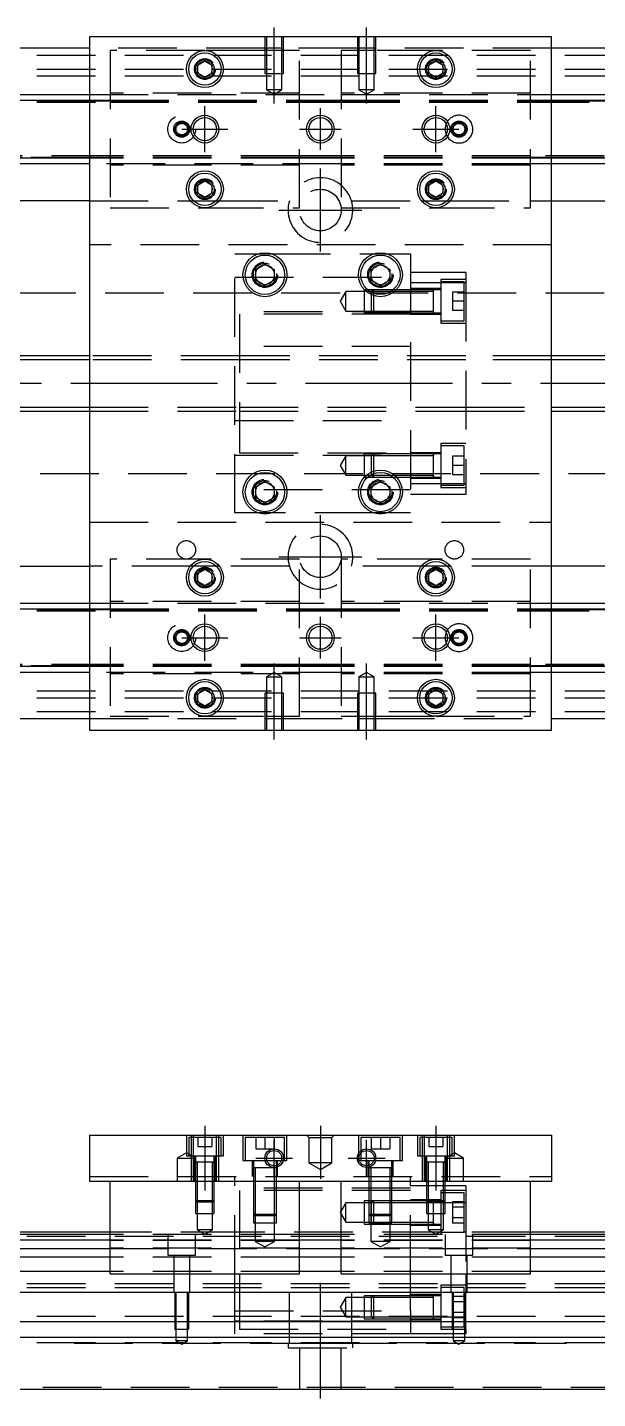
# Model space of a CAD drawing. Extents: x -10 to 787, y -267 to 77.
# Drawn here: x 226.6 to 350, y -219.6 to 77 of the extents above; entities that cross this region are included whole.
import ezdxf

# ---------------------------------------------------------------- set-up
doc = ezdxf.new("R2010")
doc.units = 0
doc.linetypes.add('CENTER', pattern=[50.8, 31.75, -6.35, 6.35, -6.35])
doc.linetypes.add('DASHED', pattern=[19.05, 12.7, -6.35])
doc.layers.get('0').update_dxf_attribs({"linetype": 'CONTINUOUS'})
doc.layers.add('CENTER', color=1, linetype='CENTER')

msp = doc.modelspace()

# ---------------------------------------------------------------- linework, layer by layer
at = {"color": 7, "linetype": 'CONTINUOUS'}
for p, q in [((340, 75), (240, 75)), ((240, 75), (240, -75)), ((340, -75), (340, 75)), ((240, 72.5), (0, 72.5)), ((580, 72.5), (340, 72.5)), ((263.5, 68.866026), (265, 69.73205)), ((263.5, 67.133974), (263.5, 68.866026)), ((265, 69.73205), (266.5, 68.866026)), ((266.5, 68.866026), (266.5, 67.133974)), ((313.5, 68.866026), (315, 69.73205)), ((313.5, 67.133974), (313.5, 68.866026)), ((315, 69.73205), (316.5, 68.866026)), ((316.5, 68.866026), (316.5, 67.133974)), ((265, 66.26795), (263.5, 67.133974)), ((266.5, 67.133974), (265, 66.26795)), ((315, 66.26795), (313.5, 67.133974)), ((316.5, 67.133974), (315, 66.26795)), ((0, 62.5), (240, 62.5)), ((340, 62.5), (580, 62.5)), ((0, 61.247728), (240, 61.247728)), ((340, 61.247728), (580, 61.247728)), ((240, 48.752272), (0, 48.752272)), ((240, 47.5), (0, 47.5)), ((580, 48.752272), (340, 48.752272)), ((580, 47.5), (340, 47.5)), ((263.5, 42.866026), (265, 43.73205)), ((263.5, 41.133974), (263.5, 42.866026)), ((265, 43.73205), (266.5, 42.866026)), ((266.5, 42.866026), (266.5, 41.133974)), ((313.5, 42.866026), (315, 43.73205)), ((313.5, 41.133974), (313.5, 42.866026)), ((315, 43.73205), (316.5, 42.866026)), ((316.5, 42.866026), (316.5, 41.133974)), ((240, 39.5), (176.708204, 39.5)), ((265, 40.26795), (263.5, 41.133974)), ((266.5, 41.133974), (265, 40.26795)), ((315, 40.26795), (313.5, 41.133974)), ((316.5, 41.133974), (315, 40.26795)), ((340, 39.5), (403.291796, 39.5)), ((276, 24.6547), (278, 25.809402)), ((276, 22.3453), (276, 24.6547)), ((278, 25.809402), (280, 24.6547)), ((280, 24.6547), (280, 22.3453)), ((301, 24.6547), (303, 25.809402)), ((301, 22.3453), (301, 24.6547)), ((303, 25.809402), (305, 24.6547)), ((305, 24.6547), (305, 22.3453)), ((278, 21.190598), (276, 22.3453)), ((280, 22.3453), (278, 21.190598)), ((303, 21.190598), (301, 22.3453)), ((305, 22.3453), (303, 21.190598)), ((240, 6), (60.5, 6)), ((530, 6), (340, 6)), ((60.5, -6), (240, -6)), ((340, -6), (530, -6)), ((276, -22.3453), (278, -21.190598)), ((276, -24.6547), (276, -22.3453)), ((278, -21.190598), (280, -22.3453)), ((280, -22.3453), (280, -24.6547)), ((301, -22.3453), (303, -21.190598)), ((301, -24.6547), (301, -22.3453)), ((303, -21.190598), (305, -22.3453)), ((305, -22.3453), (305, -24.6547)), ((278, -25.809402), (276, -24.6547)), ((280, -24.6547), (278, -25.809402)), ((303, -25.809402), (301, -24.6547)), ((305, -24.6547), (303, -25.809402)), ((176.708204, -39.5), (240, -39.5)), ((263.5, -41.133974), (265, -40.26795)), ((263.5, -42.866026), (263.5, -41.133974)), ((265, -40.26795), (266.5, -41.133974)), ((266.5, -41.133974), (266.5, -42.866026)), ((313.5, -41.133974), (315, -40.26795)), ((313.5, -42.866026), (313.5, -41.133974)), ((315, -40.26795), (316.5, -41.133974)), ((316.5, -41.133974), (316.5, -42.866026)), ((403.291796, -39.5), (340, -39.5)), ((265, -43.73205), (263.5, -42.866026)), ((266.5, -42.866026), (265, -43.73205)), ((315, -43.73205), (313.5, -42.866026)), ((316.5, -42.866026), (315, -43.73205)), ((0, -47.5), (240, -47.5)), ((0, -48.752272), (240, -48.752272)), ((340, -47.5), (580, -47.5)), ((340, -48.752272), (580, -48.752272)), ((240, -61.247728), (0, -61.247728)), ((580, -61.247728), (340, -61.247728)), ((240, -62.5), (0, -62.5)), ((580, -62.5), (340, -62.5)), ((263.5, -67.133974), (265, -66.26795)), ((263.5, -68.866026), (263.5, -67.133974)), ((265, -66.26795), (266.5, -67.133974)), ((266.5, -67.133974), (266.5, -68.866026)), ((313.5, -67.133974), (315, -66.26795)), ((313.5, -68.866026), (313.5, -67.133974)), ((315, -66.26795), (316.5, -67.133974)), ((316.5, -67.133974), (316.5, -68.866026)), ((265, -69.73205), (263.5, -68.866026)), ((266.5, -68.866026), (265, -69.73205)), ((315, -69.73205), (313.5, -68.866026)), ((316.5, -68.866026), (315, -69.73205)), ((0, -72.5), (240, -72.5)), ((340, -72.5), (580, -72.5)), ((240, -75), (340, -75)), ((240, -162.58), (340, -162.58)), ((240, -162.58), (240, -172.58)), ((340, -162.58), (340, -172.58)), ((280.500006, -169.68), (275.499994, -169.68)), ((280.500006, -169.68), (275.499994, -169.68)), ((280.500006, -169.68), (275.499994, -169.68)), ((275.9, -169.68), (275.9, -171.58)), ((280.1, -171.58), (280.1, -169.68)), ((240, -172.58), (340, -172.58)), ((244.5, -192.58), (244.5, -172.58)), ((285.5, -192.58), (285.5, -172.58)), ((294.5, -192.58), (294.5, -172.58)), ((335.5, -192.58), (335.5, -172.58)), ((244.5, -183.58), (60.5, -183.58)), ((530, -183.58), (335.5, -183.58)), ((244.5, -184.08), (0, -184.08)), ((244.5, -185.332272), (0, -185.332272)), ((294.5, -184.08), (285.5, -184.08)), ((294.5, -185.332272), (285.5, -185.332272)), ((580, -184.08), (335.5, -184.08)), ((580, -185.332272), (335.5, -185.332272)), ((0, -187.10668), (244.5, -187.10668)), ((244.5, -189.003076), (0, -189.003076)), ((285.5, -187.10668), (294.5, -187.10668)), ((294.5, -189.003076), (285.5, -189.003076)), ((335.5, -187.10668), (580, -187.10668)), ((580, -189.003076), (335.5, -189.003076)), ((244.5, -192.057372), (0, -192.057372)), ((244.5, -192.58), (285.5, -192.58)), ((294.5, -192.057372), (285.5, -192.057372)), ((294.5, -192.58), (335.5, -192.58)), ((580, -192.057372), (335.5, -192.057372)), ((0, -196.58), (580, -196.58)), ((0, -202.88), (580, -202.88)), ((0, -206.28), (580, -206.28)), ((0, -217.58), (580, -217.58))]:
    msp.add_line(p, q, dxfattribs=at)
at = {"color": 3, "linetype": 'DASHED'}
for p, q in [((278.000006, 75), (278.000006, 67)), ((278.35, 75), (278.35, 67)), ((281.65, 67), (281.65, 75)), ((281.999994, 67), (281.999994, 75)), ((298.000006, 75), (298.000006, 67)), ((298.35, 75), (298.35, 67)), ((301.65, 67), (301.65, 75)), ((301.999994, 67), (301.999994, 75)), ((278.000006, 72.5), (240, 72.5)), ((265, 72), (244.5, 72)), ((244.5, 72), (244.5, 38)), ((278.000006, 72), (265, 72)), ((281.999994, 72.5), (278.000006, 72.5)), ((281.999994, 72), (278.000006, 72)), ((298.000006, 72.5), (281.999994, 72.5)), ((285.5, 72), (281.999994, 72)), ((285.5, 38), (285.5, 72)), ((294.5, 72), (294.5, 38)), ((298.000006, 72), (294.5, 72)), ((301.999994, 72.5), (298.000006, 72.5)), ((301.999994, 72), (298.000006, 72)), ((340, 72.5), (301.999994, 72.5)), ((315, 72), (301.999994, 72)), ((335.5, 72), (315, 72)), ((335.5, 38), (335.5, 72)), ((0, 71), (580, 71)), ((266.973226, 68.326156), (267, 68)), ((316.973226, 68.326156), (317, 68)), ((0, 68), (580, 68)), ((0, 66.5), (580, 66.5)), ((278.000006, 67), (281.999994, 67)), ((278.35, 67), (278.35, 63.5)), ((281.65, 63.5), (281.65, 67)), ((298.000006, 67), (301.999994, 67)), ((298.35, 67), (298.35, 63.5)), ((301.65, 63.5), (301.65, 67)), ((240, 62.5), (294.5, 62.5)), ((285.5, 62.8), (244.5, 62.8)), ((281.65, 63.5), (278.35, 63.5)), ((278.35, 63.5), (280, 62.547372)), ((280, 62.547372), (281.65, 63.5)), ((335.5, 62.8), (294.5, 62.8)), ((294.5, 62.5), (335.5, 62.5)), ((301.65, 63.5), (298.35, 63.5)), ((298.35, 63.5), (300, 62.547372)), ((300, 62.547372), (301.65, 63.5)), ((335.5, 62.5), (340, 62.5)), ((0, 61.1147), (240, 61.1147)), ((0, 61.1), (244.5, 61.1)), ((0, 60.8), (244.5, 60.8)), ((240, 61.247728), (244.5, 61.247728)), ((240, 61.1147), (244.5, 61.1147)), ((244.5, 61.247728), (285.5, 61.247728)), ((244.5, 61.1147), (285.5, 61.1147)), ((244.5, 61.1), (285.5, 61.1)), ((244.5, 61.1), (285.5, 61.1)), ((244.5, 60.8), (285.5, 60.8)), ((244.5, 60.8), (285.5, 60.8)), ((285.5, 61.247728), (294.5, 61.247728)), ((285.5, 61.1147), (294.5, 61.1147)), ((285.5, 61.1), (294.5, 61.1)), ((285.5, 60.8), (294.5, 60.8)), ((294.5, 61.247728), (335.5, 61.247728)), ((294.5, 61.1147), (335.5, 61.1147)), ((294.5, 61.1), (335.5, 61.1)), ((294.5, 60.8), (335.5, 60.8)), ((335.5, 61.247728), (340, 61.247728)), ((335.5, 61.1147), (340, 61.1147)), ((335.5, 61.1), (580, 61.1)), ((335.5, 60.8), (580, 60.8)), ((340, 61.1147), (580, 61.1147)), ((244.5, 49.2), (0, 49.2)), ((244.5, 48.9), (0, 48.9)), ((240, 48.8853), (0, 48.8853)), ((244.5, 48.8853), (240, 48.8853)), ((244.5, 48.752272), (240, 48.752272)), ((294.5, 47.5), (240, 47.5)), ((285.5, 49.2), (244.5, 49.2)), ((285.5, 48.9), (244.5, 48.9)), ((285.5, 48.8853), (244.5, 48.8853)), ((285.5, 48.752272), (244.5, 48.752272)), ((294.5, 49.2), (285.5, 49.2)), ((294.5, 48.9), (285.5, 48.9)), ((294.5, 48.8853), (285.5, 48.8853)), ((294.5, 48.752272), (285.5, 48.752272)), ((335.5, 49.2), (294.5, 49.2)), ((335.5, 48.9), (294.5, 48.9)), ((335.5, 48.8853), (294.5, 48.8853)), ((335.5, 48.752272), (294.5, 48.752272)), ((335.5, 47.5), (294.5, 47.5)), ((580, 49.2), (335.5, 49.2)), ((580, 48.9), (335.5, 48.9)), ((340, 48.8853), (335.5, 48.8853)), ((340, 48.752272), (335.5, 48.752272)), ((340, 47.5), (335.5, 47.5)), ((580, 48.8853), (340, 48.8853)), ((285.5, 47.2), (244.5, 47.2)), ((335.5, 47.2), (294.5, 47.2)), ((263, 42), (263.030168, 42.346066)), ((316.973226, 42.326156), (317, 42)), ((240, 39.5), (261.877502, 39.5)), ((261.877502, 39.5), (262.55051, 39.5)), ((262.55051, 39.5), (267.44949, 39.5)), ((267.44949, 39.5), (268.122498, 39.5)), ((268.122498, 39.5), (283.291796, 39.5)), ((296.708204, 39.5), (311.877502, 39.5)), ((311.877502, 39.5), (312.55051, 39.5)), ((312.55051, 39.5), (317.44949, 39.5)), ((317.44949, 39.5), (318.122498, 39.5)), ((318.122498, 39.5), (335.5, 39.5)), ((335.5, 39.5), (340, 39.5)), ((244.5, 38), (265, 38)), ((265, 38), (285.5, 38)), ((294.5, 38), (315, 38)), ((315, 38), (335.5, 38)), ((340, 30), (240, 30)), ((271.5, 28), (276.47931, 28)), ((271.5, -28), (271.5, 28)), ((276.47931, 28), (279.52069, 28)), ((279.52069, 28), (301.47931, 28)), ((301.47931, 28), (304.52069, 28)), ((304.52069, 28), (309.5, 28)), ((309.5, 28), (309.5, -28)), ((280.483582, 23.786038), (280.5, 23.5)), ((305.483582, 23.786038), (305.5, 23.5)), ((321.5, 24), (309.5, 24)), ((321.5, 24), (321.5, 21.748564)), ((271.5, 23), (309.5, 23)), ((321.5, 21.748564), (309.5, 21.748564)), ((316.1, 22.50352), (316.1, 13.00352)), ((321.5, 22.50352), (316.1, 22.50352)), ((321.1, 22.00352), (316.1, 22.00352)), ((321.1, 13.50352), (321.1, 22.00352)), ((321.5, 21.748564), (321.5, -21.748564)), ((580, 19.5), (76.969694, 19.5)), ((295.5, 19.85352), (294.287564, 17.75352)), ((295.5, 15.65352), (295.5, 19.85352)), ((299.5, 19.85352), (295.5, 19.85352)), ((299.5, 20.253516), (299.5, 15.253526)), ((299.532604, 20.253516), (299.5, 20.253516)), ((301.1, 19.85352), (299.5, 19.85352)), ((300.25722, 20.253516), (299.532604, 20.253516)), ((301.5, 20.253518), (300.25722, 20.253516)), ((301.5, 20.25352), (301.1, 19.85352)), ((301.1, 19.698356), (301.1, 19.85352)), ((305.183046, 19.85352), (301.1, 19.85352)), ((301.1, 19.146554), (301.1, 19.698356)), ((301.1, 15.65352), (301.1, 19.146554)), ((301.5, 20.25352), (301.5, 19.523506)), ((305.742786, 20.25352), (301.5, 20.25352)), ((305.74278, 20.253516), (301.5, 20.253518)), ((301.5, 19.523506), (301.5, 18.99306)), ((301.5, 18.99306), (301.5, 15.25352)), ((306.04396, 19.85352), (305.183046, 19.85352)), ((306.467396, 20.253516), (305.74278, 20.253516)), ((306.467402, 20.25352), (305.742786, 20.25352)), ((309.5, 19.85352), (306.04396, 19.85352)), ((309.5, 20.253516), (306.467396, 20.253516)), ((309.5, 20.25352), (306.467402, 20.25352)), ((316.1, 20.50352), (309.5, 20.50352)), ((314.505, 20.25352), (309.5, 20.25352)), ((314.5, 19.85352), (309.5, 19.85352)), ((316.1, 20.25352), (314.495, 20.25352)), ((314.5, 15.253516), (314.5, 20.253526)), ((314.5, 15.253516), (314.5, 20.253526)), ((314.5, 19.996122), (314.5, 20.25352)), ((314.5, 20.25352), (314.5, 19.996072)), ((314.5, 15.51097), (314.5, 19.996122)), ((318.6, 19.75352), (318.6, 17.75352)), ((321.1, 19.75352), (318.6, 19.75352)), ((309.5, 15.5), (271.5, 15.5)), ((272.5, 15), (272.5, -15)), ((309.5, 15), (272.5, 15)), ((294.287564, 17.75352), (295.5, 15.65352)), ((295.5, 15.65352), (299.5, 15.65352)), ((299.5, 15.65352), (301.1, 15.65352)), ((299.5, 15.253526), (301.5, 15.253524)), ((301.1, 15.65352), (309.5, 15.65352)), ((301.1, 15.65352), (301.5, 15.25352)), ((301.5, 15.253524), (309.5, 15.253526)), ((301.5, 15.25352), (309.5, 15.25352)), ((309.5, 15.65352), (314.5, 15.65352)), ((309.5, 15.25352), (314.505, 15.25352)), ((309.5, 15.00352), (316.1, 15.00352)), ((314.495, 15.25352), (316.1, 15.25352)), ((314.5, 15.510988), (314.5, 15.25352)), ((314.5, 15.25352), (314.5, 15.51097)), ((318.6, 17.75352), (318.6, 15.75352)), ((321.1, 17.75352), (318.6, 17.75352)), ((321.1, 15.75352), (318.6, 15.75352)), ((316.1, 13.50352), (321.1, 13.50352)), ((316.1, 13.00352), (321.5, 13.00352)), ((272.5, 6), (240, 6)), ((309.5, 8), (271.5, 8)), ((321.5, 6), (272.5, 6)), ((340, 6), (321.5, 6)), ((272.5, 5.125), (240, 5.125)), ((321.5, 5.125), (272.5, 5.125)), ((340, 5.125), (321.5, 5.125)), ((240, -5.125), (272.5, -5.125)), ((272.5, -5.125), (321.5, -5.125)), ((321.5, -5.125), (340, -5.125)), ((240, -6), (272.5, -6)), ((271.5, -8), (309.5, -8)), ((272.5, -6), (321.5, -6)), ((321.5, -6), (340, -6)), ((316.1, -13.00352), (316.1, -22.50352)), ((321.5, -13.00352), (316.1, -13.00352)), ((321.1, -13.50352), (316.1, -13.50352)), ((321.1, -22.00352), (321.1, -13.50352)), ((271.5, -15.5), (309.5, -15.5)), ((272.5, -15), (309.5, -15)), ((295.5, -15.65352), (294.287564, -17.75352)), ((294.287564, -17.75352), (295.5, -19.85352)), ((295.5, -19.85352), (295.5, -15.65352)), ((299.5, -15.65352), (295.5, -15.65352)), ((299.5, -15.253526), (299.5, -20.253516)), ((301.499994, -15.253526), (299.5, -15.253526)), ((301.1, -15.65352), (299.5, -15.65352)), ((301.5, -15.25352), (301.1, -15.65352)), ((301.1, -19.146554), (301.1, -15.65352)), ((309.5, -15.65352), (301.1, -15.65352)), ((309.5, -15.253526), (301.499994, -15.253526)), ((301.5, -15.25352), (301.5, -18.99306)), ((309.5, -15.25352), (301.5, -15.25352)), ((316.1, -15.00352), (309.5, -15.00352)), ((314.505, -15.25352), (309.5, -15.25352)), ((314.5, -15.65352), (309.5, -15.65352)), ((316.1, -15.25352), (314.495, -15.25352)), ((314.5, -20.253526), (314.5, -15.253516)), ((314.5, -20.253526), (314.5, -15.253516)), ((314.5, -15.51092), (314.5, -15.25352)), ((314.5, -15.25352), (314.5, -15.51097)), ((314.5, -19.996072), (314.5, -15.51092)), ((318.6, -15.75352), (318.6, -17.75352)), ((321.1, -15.75352), (318.6, -15.75352)), ((318.6, -17.75352), (318.6, -19.75352)), ((321.1, -17.75352), (318.6, -17.75352)), ((76.969694, -19.5), (580, -19.5)), ((295.5, -19.85352), (299.5, -19.85352)), ((299.5, -19.85352), (301.1, -19.85352)), ((299.5, -20.253516), (299.532604, -20.253516)), ((299.532604, -20.253516), (300.25722, -20.253516)), ((300.25722, -20.253516), (301.499994, -20.253516)), ((301.1, -19.698356), (301.1, -19.146554)), ((301.1, -19.85352), (301.1, -19.698356)), ((301.1, -19.85352), (305.183046, -19.85352)), ((301.1, -19.85352), (301.5, -20.25352)), ((301.499994, -20.253516), (305.74278, -20.253516)), ((301.5, -18.99306), (301.5, -19.523506)), ((301.5, -19.523506), (301.5, -20.25352)), ((301.5, -20.25352), (305.742786, -20.25352)), ((305.183046, -19.85352), (306.04396, -19.85352)), ((305.74278, -20.253516), (306.467396, -20.253516)), ((305.742786, -20.25352), (306.467402, -20.25352)), ((306.04396, -19.85352), (309.5, -19.85352)), ((306.467396, -20.253516), (309.5, -20.253516)), ((306.467402, -20.25352), (309.5, -20.25352)), ((309.5, -19.85352), (314.5, -19.85352)), ((309.5, -20.25352), (314.505, -20.25352)), ((309.5, -20.50352), (316.1, -20.50352)), ((314.495, -20.25352), (316.1, -20.25352)), ((314.5, -19.996054), (314.5, -20.25352)), ((314.5, -20.25352), (314.5, -19.996072)), ((321.1, -19.75352), (318.6, -19.75352)), ((309.5, -23), (271.5, -23)), ((280.483582, -23.213962), (280.5, -23.5)), ((305.483582, -23.213962), (305.5, -23.5)), ((321.5, -21.748564), (309.5, -21.748564)), ((316.1, -22.00352), (321.1, -22.00352)), ((316.1, -22.50352), (321.5, -22.50352)), ((321.5, -21.748564), (321.5, -24)), ((321.5, -24), (309.5, -24)), ((276.47931, -28), (271.5, -28)), ((279.52069, -28), (276.47931, -28)), ((301.47931, -28), (279.52069, -28)), ((304.52069, -28), (301.47931, -28)), ((309.5, -28), (304.52069, -28)), ((240, -30), (340, -30)), ((265, -38), (244.5, -38)), ((244.5, -38), (244.5, -72)), ((285.5, -38), (265, -38)), ((285.5, -72), (285.5, -38)), ((294.5, -38), (294.5, -72)), ((315, -38), (294.5, -38)), ((335.5, -38), (315, -38)), ((335.5, -72), (335.5, -38)), ((261.877502, -39.5), (240, -39.5)), ((262.55051, -39.5), (261.877502, -39.5)), ((267.44949, -39.5), (262.55051, -39.5)), ((268.122498, -39.5), (267.44949, -39.5)), ((283.291796, -39.5), (268.122498, -39.5)), ((311.877502, -39.5), (296.708204, -39.5)), ((312.55051, -39.5), (311.877502, -39.5)), ((317.44949, -39.5), (312.55051, -39.5)), ((318.122498, -39.5), (317.44949, -39.5)), ((335.5, -39.5), (318.122498, -39.5)), ((340, -39.5), (335.5, -39.5)), ((266.973226, -41.673844), (267, -42)), ((316.973226, -41.673844), (317, -42)), ((285.5, -47.2), (244.5, -47.2)), ((335.5, -47.2), (294.5, -47.2)), ((0, -48.8853), (240, -48.8853)), ((0, -48.9), (244.5, -48.9)), ((0, -49.2), (244.5, -49.2)), ((240, -47.5), (294.5, -47.5)), ((240, -48.752272), (244.5, -48.752272)), ((240, -48.8853), (244.5, -48.8853)), ((244.5, -48.752272), (285.5, -48.752272)), ((244.5, -48.8853), (285.5, -48.8853)), ((244.5, -48.9), (285.5, -48.9)), ((244.5, -49.2), (285.5, -49.2)), ((285.5, -48.752272), (294.5, -48.752272)), ((285.5, -48.8853), (294.5, -48.8853)), ((285.5, -48.9), (294.5, -48.9)), ((285.5, -49.2), (294.5, -49.2)), ((294.5, -47.5), (335.5, -47.5)), ((294.5, -48.752272), (335.5, -48.752272)), ((294.5, -48.8853), (335.5, -48.8853)), ((294.5, -48.9), (335.5, -48.9)), ((294.5, -49.2), (335.5, -49.2)), ((335.5, -47.5), (340, -47.5)), ((335.5, -48.752272), (340, -48.752272)), ((335.5, -48.8853), (340, -48.8853)), ((335.5, -48.9), (580, -48.9)), ((335.5, -49.2), (580, -49.2)), ((340, -48.8853), (580, -48.8853)), ((244.5, -60.8), (0, -60.8)), ((244.5, -61.1), (0, -61.1)), ((240, -61.1147), (0, -61.1147)), ((244.5, -61.1147), (240, -61.1147)), ((244.5, -61.247728), (240, -61.247728)), ((285.5, -60.8), (244.5, -60.8)), ((285.5, -60.8), (244.5, -60.8)), ((285.5, -61.1), (244.5, -61.1)), ((285.5, -61.1), (244.5, -61.1)), ((285.5, -61.1147), (244.5, -61.1147)), ((285.5, -61.247728), (244.5, -61.247728)), ((294.5, -60.8), (285.5, -60.8)), ((294.5, -61.1), (285.5, -61.1)), ((294.5, -61.1147), (285.5, -61.1147)), ((294.5, -61.247728), (285.5, -61.247728)), ((335.5, -60.8), (294.5, -60.8)), ((335.5, -61.1), (294.5, -61.1)), ((335.5, -61.1147), (294.5, -61.1147)), ((335.5, -61.247728), (294.5, -61.247728)), ((580, -60.8), (335.5, -60.8)), ((580, -61.1), (335.5, -61.1)), ((340, -61.1147), (335.5, -61.1147)), ((340, -61.247728), (335.5, -61.247728)), ((580, -61.1147), (340, -61.1147)), ((294.5, -62.5), (240, -62.5)), ((285.5, -62.8), (244.5, -62.8)), ((280, -62.547372), (278.35, -63.5)), ((278.35, -63.5), (280, -63.5)), ((278.35, -63.5), (278.35, -67)), ((281.65, -63.5), (280, -62.547372)), ((280, -63.5), (281.65, -63.5)), ((281.65, -67), (281.65, -63.5)), ((335.5, -62.5), (294.5, -62.5)), ((335.5, -62.8), (294.5, -62.8)), ((300, -62.547372), (298.35, -63.5)), ((298.35, -63.5), (300, -63.5)), ((298.35, -63.5), (298.35, -67)), ((301.65, -63.5), (300, -62.547372)), ((300, -63.5), (301.65, -63.5)), ((301.65, -67), (301.65, -63.5)), ((340, -62.5), (335.5, -62.5)), ((0, -66.5), (580, -66.5)), ((0, -68), (580, -68)), ((266.973226, -67.673844), (267, -68)), ((281.999994, -67), (278.000006, -67)), ((278.000006, -67), (278.000006, -75)), ((278.35, -67), (278.35, -75)), ((281.65, -75), (281.65, -67)), ((281.999994, -75), (281.999994, -67)), ((301.999994, -67), (298.000006, -67)), ((298.000006, -67), (298.000006, -75)), ((298.35, -67), (298.35, -75)), ((301.65, -75), (301.65, -67)), ((301.999994, -75), (301.999994, -67)), ((316.973226, -67.673844), (317, -68)), ((0, -71), (580, -71)), ((240, -72.5), (278.000006, -72.5)), ((244.5, -72), (265, -72)), ((265, -72), (278.000006, -72)), ((278.000006, -72), (281.999994, -72)), ((278.000006, -72.5), (281.999994, -72.5)), ((281.999994, -72), (285.5, -72)), ((281.999994, -72.5), (298.000006, -72.5)), ((294.5, -72), (298.000006, -72)), ((298.000006, -72), (301.999994, -72)), ((298.000006, -72.5), (301.999994, -72.5)), ((301.999994, -72), (315, -72)), ((301.999994, -72.5), (340, -72.5)), ((315, -72), (335.5, -72)), ((261, -162.58), (261, -167.08)), ((268.5, -163.08), (261.5, -163.08)), ((261.5, -163.08), (261.5, -167.08)), ((262.000006, -162.58), (262.000006, -163.08)), ((262.000006, -163.08), (262.000006, -167.08)), ((262.5, -162.58), (262.5, -172.58)), ((263.5, -163.08), (263.5, -165.08)), ((265, -163.08), (265, -165.08)), ((266.5, -163.08), (266.5, -165.08)), ((267.5, -172.58), (267.5, -162.58)), ((267.999994, -163.08), (267.999994, -162.58)), ((267.999994, -167.08), (267.999994, -163.08)), ((268.5, -167.08), (268.5, -163.08)), ((269, -167.08), (269, -162.58)), ((273.25, -162.58), (273.25, -168.08)), ((282.25, -163.08), (273.75, -163.08)), ((273.75, -163.08), (273.75, -168.08)), ((276, -163.08), (276, -165.58)), ((278, -163.08), (278, -165.58)), ((280, -163.08), (280, -165.58)), ((282.25, -168.08), (282.25, -163.08)), ((282.75, -168.08), (282.75, -162.58)), ((287.5, -163.08), (287, -162.58)), ((287.5, -163.08), (287.5, -168.58)), ((287.5, -163.08), (292.5, -163.08)), ((292.5, -163.08), (293, -162.58)), ((292.5, -168.58), (292.5, -163.08)), ((298.25, -162.58), (298.25, -168.08)), ((307.25, -163.08), (298.75, -163.08)), ((298.75, -163.08), (298.75, -166.01875)), ((301, -163.08), (301, -165.58)), ((303, -163.08), (303, -165.58)), ((305, -163.08), (305, -165.58)), ((307.25, -168.08), (307.25, -163.08)), ((307.75, -168.08), (307.75, -162.58)), ((311, -162.58), (311, -167.08)), ((318.5, -163.08), (311.5, -163.08)), ((311.5, -163.08), (311.5, -167.08)), ((312.000006, -162.58), (312.000006, -163.08)), ((312.000006, -163.08), (312.000006, -167.08)), ((312.5, -162.58), (312.5, -172.58)), ((313.5, -163.08), (313.5, -165.08)), ((315, -163.08), (315, -165.08)), ((316.5, -163.08), (316.5, -165.08)), ((317.5, -172.58), (317.5, -162.58)), ((317.999994, -163.08), (317.999994, -162.58)), ((317.999994, -167.08), (317.999994, -163.08)), ((318.5, -167.08), (318.5, -163.08)), ((319, -167.08), (319, -162.58)), ((263.5, -165.08), (265, -165.08)), ((265, -165.08), (266.5, -165.08)), ((276, -165.58), (278, -165.58)), ((278, -165.58), (280, -165.58)), ((298.75, -166.01875), (298.75, -166.502968)), ((301, -165.58), (303, -165.58)), ((303, -165.58), (305, -165.58)), ((313.5, -165.08), (315, -165.08)), ((315, -165.08), (316.5, -165.08)), ((261, -166.4253), (259, -167.58)), ((259, -167.58), (263, -167.58)), ((259, -167.58), (259, -172.58)), ((263, -167.58), (261, -166.4253)), ((261, -167.08), (269, -167.08)), ((262.000006, -167.08), (262.000006, -172.58)), ((262.75, -167.08), (262.75, -172.58)), ((267.000006, -168.48), (262.999994, -168.48)), ((267.000006, -168.48), (262.999994, -168.48)), ((263, -167.08), (263, -168.48)), ((263, -168.475), (263, -168.48)), ((263, -168.48), (263.216462, -168.48)), ((263.216708, -168.48), (263, -168.48)), ((263, -168.48), (263, -168.485)), ((263, -168.48), (263, -172.58)), ((266.783332, -168.48), (263.216708, -168.48)), ((263.35, -168.48), (263.35, -172.58)), ((266.65, -172.58), (266.65, -168.48)), ((267, -168.48), (266.783332, -168.48)), ((266.783538, -168.48), (267, -168.48)), ((267, -168.48), (267, -167.08)), ((267, -168.48), (267, -168.475)), ((267, -168.485), (267, -168.48)), ((267, -172.58), (267, -168.48)), ((267.25, -172.58), (267.25, -167.08)), ((267.999994, -172.58), (267.999994, -167.08)), ((273.25, -168.08), (282.75, -168.08)), ((275.25, -168.08), (275.25, -171.58)), ((275.5, -168.08), (275.5, -169.68)), ((280.5, -169.152418), (280.5, -168.08)), ((280.75, -171.58), (280.75, -168.08)), ((287.5, -168.58), (290, -170.023376)), ((292.5, -168.58), (287.5, -168.58)), ((290, -170.023376), (292.5, -168.58)), ((298.25, -168.08), (307.75, -168.08)), ((298.75, -166.502968), (298.75, -168.08)), ((300.25, -168.08), (300.25, -171.58)), ((300.5, -168.08), (300.5, -169.152418)), ((305.5, -169.68), (305.5, -168.08)), ((305.75, -171.58), (305.75, -168.08)), ((311, -167.08), (319, -167.08)), ((312.000006, -167.08), (312.000006, -172.58)), ((312.75, -167.08), (312.75, -172.58)), ((317.000006, -168.48), (312.999994, -168.48)), ((317.000006, -168.48), (312.999994, -168.48)), ((317.000006, -168.48), (312.999994, -168.48)), ((313, -167.08), (313, -168.48)), ((313, -168.475), (313, -168.48)), ((313, -168.48), (313.216462, -168.48)), ((313.216708, -168.48), (313, -168.48)), ((313, -168.48), (313, -168.485)), ((313, -168.48), (313, -172.58)), ((316.783332, -168.48), (313.216708, -168.48)), ((313.35, -168.48), (313.35, -172.58)), ((316.65, -172.58), (316.65, -168.48)), ((317, -168.48), (316.783332, -168.48)), ((316.783538, -168.48), (317, -168.48)), ((319, -166.4253), (317, -167.58)), ((317, -168.48), (317, -167.08)), ((317, -167.58), (321, -167.58)), ((317, -168.48), (317, -168.475)), ((317, -168.485), (317, -168.48)), ((317, -172.58), (317, -168.48)), ((317.25, -172.58), (317.25, -167.08)), ((317.999994, -172.58), (317.999994, -167.08)), ((321, -167.58), (319, -166.4253)), ((321, -172.58), (321, -167.58)), ((240, -171.58), (340, -171.58)), ((271.5, -172.58), (271.5, -171.58)), ((275.5, -169.675), (275.5, -169.68)), ((275.5, -169.68), (275.757448, -169.68)), ((275.757468, -169.68), (275.5, -169.68)), ((275.5, -169.68), (275.5, -169.685)), ((275.5, -169.68), (275.5, -171.58)), ((275.5, -171.58), (275.5, -172.58)), ((275.500006, -171.58), (275.500006, -172.58)), ((280.013852, -169.68), (275.757468, -169.68)), ((275.9, -171.58), (275.9, -172.58)), ((280.242552, -169.68), (280.013852, -169.68)), ((280.1, -172.58), (280.1, -171.58)), ((280.5, -169.68), (280.242552, -169.68)), ((280.242602, -169.68), (280.5, -169.68)), ((280.499994, -172.58), (280.499994, -171.58)), ((280.5, -169.516492), (280.5, -169.152418)), ((280.5, -169.68), (280.5, -169.516492)), ((280.5, -169.68), (280.5, -169.675)), ((280.5, -169.685), (280.5, -169.68)), ((280.5, -171.58), (280.5, -169.68)), ((280.5, -172.58), (280.5, -171.58)), ((305.500006, -169.68), (300.499994, -169.68)), ((305.500006, -169.68), (300.499994, -169.68)), ((300.5, -169.152418), (300.5, -169.516492)), ((300.5, -169.516492), (300.5, -169.68)), ((300.5, -169.675), (300.5, -169.68)), ((300.5, -169.68), (300.757448, -169.68)), ((300.757468, -169.68), (300.5, -169.68)), ((300.5, -169.68), (300.5, -169.685)), ((300.5, -169.68), (300.5, -171.58)), ((300.5, -171.58), (300.5, -172.58)), ((300.500006, -171.58), (300.500006, -172.58)), ((305.242552, -169.68), (300.757468, -169.68)), ((300.9, -169.68), (300.9, -171.58)), ((300.9, -171.58), (300.9, -172.58)), ((305.1, -171.58), (305.1, -169.68)), ((305.1, -172.58), (305.1, -171.58)), ((305.5, -169.68), (305.242552, -169.68)), ((305.242602, -169.68), (305.5, -169.68)), ((305.499994, -172.58), (305.499994, -171.58)), ((305.5, -169.68), (305.5, -169.675)), ((305.5, -169.685), (305.5, -169.68)), ((305.5, -171.58), (305.5, -169.68)), ((305.5, -172.58), (305.5, -171.58)), ((309.5, -172.58), (309.5, -171.58)), ((263, -172.58), (263, -176.73)), ((263.000006, -172.58), (263.000002, -176.73)), ((263.35, -172.58), (263.35, -177.08)), ((266.65, -177.08), (266.65, -172.58)), ((266.999998, -176.73), (266.999994, -172.58)), ((267, -176.73), (267, -172.58)), ((271.5, -192.58), (271.5, -172.58)), ((309.5, -174.08), (271.5, -174.08)), ((272.5, -174.58), (272.5, -192.58)), ((309.5, -174.58), (272.5, -174.58)), ((275.5, -172.58), (275.5, -179.68)), ((275.500006, -172.58), (275.500002, -179.68)), ((275.9, -172.58), (275.9, -180.08)), ((280.1, -180.08), (280.1, -172.58)), ((280.499998, -179.68), (280.499994, -172.58)), ((280.5, -179.68), (280.5, -172.58)), ((300.5, -172.58), (300.5, -179.68)), ((300.500006, -172.58), (300.500002, -179.68)), ((300.9, -172.58), (300.9, -180.08)), ((305.1, -180.08), (305.1, -172.58)), ((305.499998, -179.68), (305.499994, -172.58)), ((305.5, -179.68), (305.5, -172.58)), ((309.5, -192.58), (309.5, -172.58)), ((321.5, -173.58), (309.5, -173.58)), ((313, -172.58), (313, -176.73)), ((313.000006, -172.58), (313.000002, -176.73)), ((313.35, -172.58), (313.35, -177.08)), ((316.1, -174.58), (316.1, -184.08)), ((321.5, -174.58), (316.1, -174.58)), ((316.65, -177.08), (316.65, -172.58)), ((316.999998, -176.73), (316.999994, -172.58)), ((317, -176.73), (317, -172.58)), ((321.5, -173.58), (321.5, -177.210684)), ((263, -176.73), (267, -176.73)), ((263, -176.73), (263.35, -177.08)), ((263.000002, -176.73), (263.000006, -179.58)), ((266.65, -177.08), (263.35, -177.08)), ((263.35, -177.08), (263.35, -179.58)), ((266.65, -177.08), (267, -176.73)), ((266.65, -179.58), (266.65, -177.08)), ((266.999994, -179.58), (266.999998, -176.73)), ((295.5, -177.23), (294.287564, -179.33)), ((295.5, -181.43), (295.5, -177.23)), ((299.5, -177.23), (295.5, -177.23)), ((299.5, -176.830006), (299.5, -181.829994)), ((301.5, -176.830006), (299.5, -176.830006)), ((301.1, -177.23), (299.5, -177.23)), ((301.5, -176.83), (301.1, -177.23)), ((301.1, -181.43), (301.1, -177.23)), ((309.5, -177.23), (301.1, -177.23)), ((309.5, -177.23), (301.1, -177.23)), ((301.5, -176.83), (301.5, -181.83)), ((309.5, -176.83), (301.5, -176.83)), ((309.5, -176.830006), (301.5, -176.830006)), ((316.1, -176.58), (309.5, -176.58)), ((314.505, -176.83), (309.5, -176.83)), ((321.5, -177.210684), (309.5, -177.210684)), ((314.5, -177.23), (309.5, -177.23)), ((313, -176.73), (317, -176.73)), ((313, -176.73), (313.35, -177.08)), ((313.000002, -176.73), (313.000006, -179.58)), ((316.65, -177.08), (313.35, -177.08)), ((313.35, -177.08), (313.35, -179.58)), ((316.1, -176.83), (314.495, -176.83)), ((314.5, -179.179968), (314.5, -176.829994)), ((314.5, -176.83), (314.5, -177.087448)), ((314.5, -177.087468), (314.5, -176.83)), ((314.5, -179.179954), (314.5, -177.087468)), ((321.1, -175.08), (316.1, -175.08)), ((316.65, -177.08), (317, -176.73)), ((316.65, -179.58), (316.65, -177.08)), ((316.999994, -179.58), (316.999998, -176.73)), ((318.6, -177.020598), (318.6, -178.1753)), ((321.1, -177.020598), (318.6, -177.020598)), ((321.1, -183.58), (321.1, -175.08)), ((321.5, -177.210684), (321.5, -192.58)), ((263.000006, -179.58), (266.999994, -179.58)), ((263.35, -179.58), (263.35, -183.08)), ((266.65, -183.08), (266.65, -179.58)), ((275.5, -179.68), (280.5, -179.68)), ((275.5, -179.68), (275.9, -180.08)), ((275.500002, -179.68), (275.500006, -181.58)), ((280.1, -180.08), (275.9, -180.08)), ((275.9, -180.08), (275.9, -181.58)), ((280.1, -180.08), (280.5, -179.68)), ((280.1, -181.58), (280.1, -180.08)), ((280.499994, -181.58), (280.499998, -179.68)), ((294.287564, -179.33), (295.5, -181.43)), ((300.5, -179.68), (305.5, -179.68)), ((300.5, -179.68), (300.9, -180.08)), ((300.500002, -179.68), (300.500006, -181.58)), ((305.1, -180.08), (300.9, -180.08)), ((300.9, -180.08), (300.9, -181.58)), ((305.1, -180.08), (305.5, -179.68)), ((305.1, -181.58), (305.1, -180.08)), ((305.499994, -181.58), (305.499998, -179.68)), ((313.000006, -179.58), (316.999994, -179.58)), ((313.35, -179.58), (313.35, -183.08)), ((314.5, -179.53002), (314.5, -179.179954)), ((314.5, -179.480032), (314.5, -179.179968)), ((314.5, -181.829148), (314.5, -179.480032)), ((314.5, -181.572552), (314.5, -179.53002)), ((316.65, -183.08), (316.65, -179.58)), ((321.1, -178.1753), (318.6, -178.1753)), ((318.6, -178.1753), (318.6, -180.4847)), ((321.1, -180.4847), (318.6, -180.4847)), ((318.6, -180.4847), (318.6, -181.639402)), ((272.5, -183.58), (244.5, -183.58)), ((266.65, -183.08), (263.35, -183.08)), ((263.35, -183.08), (265, -184.032628)), ((265, -184.032628), (266.65, -183.08)), ((316.1, -183.58), (272.5, -183.58)), ((275.500006, -181.58), (280.499994, -181.58)), ((275.9, -181.58), (275.9, -185.58)), ((280.1, -185.58), (280.1, -181.58)), ((295.5, -181.43), (299.5, -181.43)), ((299.5, -181.43), (301.1, -181.43)), ((299.5, -181.829994), (301.5, -181.829994)), ((300.500006, -181.58), (305.499994, -181.58)), ((300.9, -181.58), (300.9, -185.58)), ((301.1, -181.43), (309.5, -181.43)), ((301.1, -181.43), (301.5, -181.83)), ((301.1, -181.43), (309.5, -181.43)), ((301.5, -181.829994), (309.5, -181.829994)), ((301.5, -181.83), (309.5, -181.83)), ((305.1, -185.58), (305.1, -181.58)), ((309.5, -181.43), (314.5, -181.43)), ((309.5, -181.83), (314.505, -181.83)), ((309.5, -182.08), (316.1, -182.08)), ((316.65, -183.08), (313.35, -183.08)), ((313.35, -183.08), (315, -184.032628)), ((314.495, -181.83), (316.1, -181.83)), ((314.5, -181.83), (314.5, -181.572552)), ((314.5, -181.572602), (314.5, -181.83)), ((314.5, -181.830006), (314.5, -181.829148)), ((315, -184.032628), (316.65, -183.08)), ((316.1, -183.58), (321.1, -183.58)), ((321.1, -181.639402), (318.6, -181.639402)), ((321.5, -183.58), (321.1, -183.58)), ((335.5, -183.58), (321.5, -183.58)), ((55, -184.455), (530, -184.455)), ((285.5, -184.08), (244.5, -184.08)), ((285.5, -185.332272), (244.5, -185.332272)), ((285.5, -185.377056), (244.5, -185.377056)), ((257, -184.08), (257, -188.58)), ((263, -188.58), (263, -184.08)), ((280.1, -185.58), (275.9, -185.58)), ((275.9, -185.58), (278, -186.792436)), ((278, -186.792436), (280.1, -185.58)), ((335.5, -184.08), (294.5, -184.08)), ((335.5, -185.332272), (294.5, -185.332272)), ((335.5, -185.377056), (294.5, -185.377056)), ((305.1, -185.58), (300.9, -185.58)), ((300.9, -185.58), (303, -186.792436)), ((303, -186.792436), (305.1, -185.58)), ((317, -184.08), (317, -188.58)), ((323, -188.58), (323, -184.08)), ((285.5, -187.08), (244.5, -187.08)), ((244.5, -187.10668), (285.5, -187.10668)), ((285.5, -189.003076), (244.5, -189.003076)), ((257, -188.58), (263, -188.58)), ((258.25, -188.58), (258.25, -196.58)), ((261.75, -196.58), (261.75, -188.58)), ((335.5, -187.08), (294.5, -187.08)), ((294.5, -187.10668), (335.5, -187.10668)), ((335.5, -189.003076), (294.5, -189.003076)), ((317, -188.58), (323, -188.58)), ((318.25, -188.58), (318.25, -196.58)), ((321.75, -196.58), (321.75, -188.58)), ((285.5, -192.057372), (244.5, -192.057372)), ((285.5, -192.08), (244.5, -192.08)), ((271.5, -196.58), (271.5, -192.58)), ((272.5, -192.58), (272.5, -196.58)), ((335.5, -192.057372), (294.5, -192.057372)), ((335.5, -192.08), (294.5, -192.08)), ((309.5, -196.58), (309.5, -192.58)), ((321.5, -192.58), (321.5, -196.58)), ((55, -194.705), (530, -194.705)), ((55, -195.58), (530, -195.58)), ((316.1, -195.08), (316.1, -204.58)), ((321.5, -195.08), (316.1, -195.08)), ((321.1, -195.58), (316.1, -195.58)), ((321.1, -196.58), (321.1, -195.58)), ((258.500006, -196.58), (258.500006, -202.88)), ((258.75, -196.58), (258.75, -204.58)), ((261.25, -204.58), (261.25, -196.58)), ((261.499994, -202.88), (261.499994, -196.58)), ((271.5, -200.58), (271.5, -196.58)), ((272.5, -196.58), (272.5, -202.88)), ((283.291796, -207.58), (283.291796, -196.58)), ((295.5, -197.73), (294.287564, -199.83)), ((295.5, -201.93), (295.5, -197.73)), ((299.5, -197.73), (295.5, -197.73)), ((296.708204, -196.58), (296.708204, -207.58)), ((301.5, -197.330002), (299.5, -197.330006)), ((299.5, -197.330006), (299.5, -202.329994)), ((301.1, -197.73), (299.5, -197.73)), ((301.5, -197.33), (301.1, -197.73)), ((301.1, -201.93), (301.1, -197.73)), ((309.5, -197.73), (301.1, -197.73)), ((301.5, -197.33), (301.5, -202.33)), ((309.5, -197.33), (301.5, -197.33)), ((309.5, -197.330006), (301.5, -197.330002)), ((309.5, -200.58), (309.5, -196.58)), ((316.1, -197.08), (309.5, -197.08)), ((314.5, -197.33), (309.5, -197.33)), ((314.5, -197.73), (309.5, -197.73)), ((314.5, -197.33), (314.495, -197.33)), ((314.5, -199.679968), (314.5, -197.329994)), ((314.5, -199.83), (314.5, -197.329994)), ((314.5, -202.330006), (314.5, -197.329994)), ((314.5, -197.587468), (314.5, -197.33)), ((316.1, -197.33), (314.5, -197.33)), ((314.505, -197.33), (314.5, -197.33)), ((314.5, -199.629974), (314.5, -197.587468)), ((318.500006, -196.58), (318.500006, -202.88)), ((318.6, -197.520598), (318.6, -198.6753)), ((321.1, -197.520598), (318.6, -197.520598)), ((321.1, -198.6753), (318.6, -198.6753)), ((318.6, -198.6753), (318.6, -200.9847)), ((318.75, -196.58), (318.75, -204.58)), ((321.1, -202.88), (321.1, -196.58)), ((321.25, -204.58), (321.25, -196.58)), ((321.499994, -202.88), (321.499994, -196.58)), ((271.5, -200.58), (309.5, -200.58)), ((271.5, -202.88), (271.5, -200.58)), ((294.287564, -199.83), (295.5, -201.93)), ((309.5, -200.58), (309.5, -202.88)), ((314.5, -200.03002), (314.5, -199.629974)), ((314.5, -202.329148), (314.5, -199.679968)), ((314.5, -202.072552), (314.5, -200.03002)), ((321.1, -200.9847), (318.6, -200.9847)), ((318.6, -200.9847), (318.6, -202.139402)), ((0, -201.73), (580, -201.73)), ((258.500006, -202.88), (258.500006, -204.58)), ((258.500006, -204.58), (261.499994, -204.58)), ((258.75, -204.58), (258.75, -207.08)), ((261.25, -207.08), (261.25, -204.58)), ((261.499994, -204.58), (261.499994, -202.88)), ((271.5, -202.855918), (309.5, -202.855918)), ((272.5, -202.855918), (271.5, -202.855918)), ((271.5, -205.58), (271.5, -202.88)), ((309.5, -202.855918), (272.5, -202.855918)), ((272.5, -202.88), (272.5, -204.58)), ((272.5, -204.58), (309.5, -204.58)), ((295.5, -201.93), (299.5, -201.93)), ((299.5, -201.93), (301.1, -201.93)), ((299.5, -202.329994), (301.5, -202.329998)), ((301.1, -201.93), (309.5, -201.93)), ((301.1, -201.93), (301.5, -202.33)), ((301.5, -202.329998), (309.5, -202.329994)), ((301.5, -202.33), (309.5, -202.33)), ((309.5, -201.93), (314.5, -201.93)), ((318.500006, -201.949316), (309.5, -201.949316)), ((309.5, -202.33), (314.5, -202.33)), ((309.5, -202.58), (316.1, -202.58)), ((309.5, -202.88), (309.5, -205.58)), ((314.495, -202.33), (314.5, -202.33)), ((314.5, -202.33), (314.5, -202.072552)), ((314.5, -202.072602), (314.5, -202.33)), ((314.5, -202.330006), (314.5, -202.329148)), ((314.5, -202.33), (316.1, -202.33)), ((314.5, -202.33), (314.505, -202.33)), ((316.1, -204.08), (318.500006, -204.08)), ((316.1, -204.58), (318.500006, -204.58)), ((321.5, -201.949316), (318.500006, -201.949316)), ((318.500006, -202.88), (318.500006, -204.58)), ((318.500006, -204.08), (321.1, -204.08)), ((318.500006, -204.58), (321.499994, -204.58)), ((321.1, -202.139402), (318.6, -202.139402)), ((318.75, -204.58), (318.75, -207.08)), ((321.1, -204.08), (321.1, -202.88)), ((321.25, -207.08), (321.25, -204.58)), ((321.499994, -204.58), (321.499994, -202.88)), ((321.5, -204.58), (321.5, -205.58)), ((0, -207.43), (580, -207.43)), ((236.708204, -207.58), (343.291796, -207.58)), ((261.25, -207.08), (258.75, -207.08)), ((258.75, -207.08), (260, -207.801688)), ((260, -207.801688), (261.25, -207.08)), ((309.5, -205.58), (271.5, -205.58)), ((283, -207.58), (283, -208.58)), ((283.291796, -207.58), (296.708204, -207.58)), ((297, -208.58), (297, -207.58)), ((321.5, -205.58), (309.5, -205.58)), ((321.25, -207.08), (318.75, -207.08)), ((318.75, -207.08), (320, -207.801688)), ((320, -207.801688), (321.25, -207.08)), ((283, -208.58), (297, -208.58)), ((285.5, -208.58), (285.5, -217.58)), ((294.5, -217.58), (294.5, -208.58)), ((77.499994, -217.08), (580, -217.08))]:
    msp.add_line(p, q, dxfattribs=at)
at = {"color": 3, "linetype": 'CONTINUOUS'}
for p, q in [((240, 5.125), (60.5, 5.125)), ((530, 5.125), (340, 5.125)), ((60.5, -5.125), (240, -5.125)), ((340, -5.125), (530, -5.125))]:
    msp.add_line(p, q, dxfattribs=at)
at = {"color": 7, "linetype": 'CONTINUOUS'}
for centre, radius in [((265, 68), 4), ((265, 68), 3.5), ((315, 68), 4), ((315, 68), 3.5), ((265, 55), 2.5), ((290, 55), 3), ((290, 55), 2.5), ((315, 55), 2.5), ((265, 42), 4), ((265, 42), 3.5), ((315, 42), 4), ((315, 42), 3.5), ((278, 23.5), 4.75), ((278, 23.5), 4.25), ((303, 23.5), 4.75), ((303, 23.5), 4.25), ((278, -23.5), 4.75), ((278, -23.5), 4.25), ((303, -23.5), 4.75), ((303, -23.5), 4.25), ((265, -42), 4), ((265, -42), 3.5), ((315, -42), 4), ((315, -42), 3.5), ((265, -55), 2.5), ((290, -55), 3), ((290, -55), 2.5), ((315, -55), 2.5), ((265, -68), 4), ((265, -68), 3.5), ((315, -68), 4), ((315, -68), 3.5), ((280, -167.58), 1.65), ((300, -167.58), 1.65)]:
    msp.add_circle(centre, radius, dxfattribs=at)
at = {"color": 3, "linetype": 'DASHED'}
for centre, radius in [((265, 68), 2.25), ((265, 68), 2), ((315, 68), 2.25), ((315, 68), 2), ((260, 55), 3), ((260, 55), 1.75), ((260, 55), 1.5), ((320, 55), 1.75), ((320, 55), 1.5), ((260, 55), 1.25), ((320, 55), 1.25), ((265, 42), 2.25), ((265, 42), 2), ((290, 37.5), 4.5), ((315, 42), 2.25), ((315, 42), 2), ((278, 23.5), 2.75), ((278, 23.5), 2.5), ((303, 23.5), 2.75), ((303, 23.5), 2.5), ((278, -23.5), 2.75), ((303, -23.5), 2.75), ((278, -23.5), 2.5), ((303, -23.5), 2.5), ((261, -36), 2), ((290, -37.5), 4.5), ((319, -36), 2), ((265, -42), 2.25), ((265, -42), 2), ((315, -42), 2.25), ((315, -42), 2), ((260, -55), 3), ((260, -55), 1.75), ((320, -55), 1.75), ((260, -55), 1.5), ((260, -55), 1.25), ((320, -55), 1.5), ((320, -55), 1.25), ((265, -68), 2.25), ((265, -68), 2), ((315, -68), 2.25), ((315, -68), 2)]:
    msp.add_circle(centre, radius, dxfattribs=at)
at = {"color": 3, "linetype": 'CONTINUOUS'}
for centre, radius in [((265, 55), 3), ((315, 55), 3), ((265, -55), 3), ((315, -55), 3), ((280, -167.58), 2), ((300, -167.58), 2)]:
    msp.add_circle(centre, radius, dxfattribs=at)
at = {"color": 7, "linetype": 'CONTINUOUS'}
for centre, radius, start, end in [((265, 68), 1.65, 155.380023, 180), ((265, 68), 1.65, 144.619977, 155.380023), ((265, 68), 1.65, 95.380023, 144.619977), ((265, 68), 1.65, 84.619977, 95.380023), ((265, 68), 1.65, 35.380023, 84.619977), ((265, 68), 1.65, 24.619977, 35.380023), ((265, 68), 1.65, 335.380023, 24.619977), ((315, 68), 1.65, 155.380023, 180), ((315, 68), 1.65, 144.619977, 155.380023), ((315, 68), 1.65, 95.380023, 144.619977), ((315, 68), 1.65, 84.619977, 95.380023), ((315, 68), 1.65, 35.380023, 84.619977), ((315, 68), 1.65, 24.619977, 35.380023), ((315, 68), 1.65, 335.380023, 24.619977), ((265, 68), 1.65, 180, 204.619977), ((265, 68), 1.65, 204.619977, 215.380023), ((265, 68), 1.65, 215.380023, 264.619977), ((265, 68), 1.65, 264.619977, 275.380023), ((265, 68), 1.65, 275.380023, 324.619977), ((265, 68), 1.65, 324.619977, 335.380023), ((315, 68), 1.65, 180, 204.619977), ((315, 68), 1.65, 204.619977, 215.380023), ((315, 68), 1.65, 215.380023, 264.619977), ((315, 68), 1.65, 264.619977, 275.380023), ((315, 68), 1.65, 275.380023, 324.619977), ((315, 68), 1.65, 324.619977, 335.380023), ((265, 42), 1.65, 155.380023, 180), ((265, 42), 1.65, 180, 204.619977), ((265, 42), 1.65, 144.619977, 155.380023), ((265, 42), 1.65, 95.380023, 144.619977), ((265, 42), 1.65, 84.619977, 95.380023), ((265, 42), 1.65, 35.380023, 84.619977), ((265, 42), 1.65, 24.619977, 35.380023), ((265, 42), 1.65, 335.380023, 24.619977), ((315, 42), 1.65, 155.380023, 180), ((315, 42), 1.65, 180, 204.619977), ((315, 42), 1.65, 144.619977, 155.380023), ((315, 42), 1.65, 95.380023, 144.619977), ((315, 42), 1.65, 84.619977, 95.380023), ((315, 42), 1.65, 35.380023, 84.619977), ((315, 42), 1.65, 24.619977, 35.380023), ((315, 42), 1.65, 335.380023, 24.619977), ((265, 42), 1.65, 204.619977, 215.380023), ((265, 42), 1.65, 215.380023, 264.619977), ((265, 42), 1.65, 264.619977, 275.380023), ((265, 42), 1.65, 275.380023, 324.619977), ((265, 42), 1.65, 324.619977, 335.380023), ((315, 42), 1.65, 204.619977, 215.380023), ((315, 42), 1.65, 215.380023, 264.619977), ((315, 42), 1.65, 264.619977, 275.380023), ((315, 42), 1.65, 275.380023, 324.619977), ((315, 42), 1.65, 324.619977, 335.380023), ((278, 23.5), 2.1, 162.24721, 180), ((278, 23.5), 2.1, 137.75279, 162.24721), ((278, 23.5), 2.1, 102.24721, 137.75279), ((278, 23.5), 2.1, 77.75279, 102.24721), ((278, 23.5), 2.1, 42.24721, 77.75279), ((278, 23.5), 2.1, 17.75279, 42.24721), ((278, 23.5), 2.1, 342.24721, 17.75279), ((303, 23.5), 2.1, 162.24721, 180), ((303, 23.5), 2.1, 137.75279, 162.24721), ((303, 23.5), 2.1, 102.24721, 137.75279), ((303, 23.5), 2.1, 77.75279, 102.24721), ((303, 23.5), 2.1, 42.24721, 77.75279), ((303, 23.5), 2.1, 17.75279, 42.24721), ((303, 23.5), 2.1, 342.24721, 17.75279), ((278, 23.5), 2.1, 180, 197.75279), ((278, 23.5), 2.1, 197.75279, 222.24721), ((278, 23.5), 2.1, 222.24721, 257.75279), ((278, 23.5), 2.1, 257.75279, 282.24721), ((278, 23.5), 2.1, 282.24721, 317.75279), ((278, 23.5), 2.1, 317.75279, 342.24721), ((303, 23.5), 2.1, 180, 197.75279), ((303, 23.5), 2.1, 197.75279, 222.24721), ((303, 23.5), 2.1, 222.24721, 257.75279), ((303, 23.5), 2.1, 257.75279, 282.24721), ((303, 23.5), 2.1, 282.24721, 317.75279), ((303, 23.5), 2.1, 317.75279, 342.24721), ((278, -23.5), 2.1, 162.24721, 180), ((278, -23.5), 2.1, 180, 197.75279), ((278, -23.5), 2.1, 137.75279, 162.24721), ((278, -23.5), 2.1, 102.24721, 137.75279), ((278, -23.5), 2.1, 77.75279, 102.24721), ((278, -23.5), 2.1, 42.24721, 77.75279), ((278, -23.5), 2.1, 17.75279, 42.24721), ((278, -23.5), 2.1, 342.24721, 17.75279), ((303, -23.5), 2.1, 162.24721, 180), ((303, -23.5), 2.1, 180, 197.75279), ((303, -23.5), 2.1, 137.75279, 162.24721), ((303, -23.5), 2.1, 102.24721, 137.75279), ((303, -23.5), 2.1, 77.75279, 102.24721), ((303, -23.5), 2.1, 42.24721, 77.75279), ((303, -23.5), 2.1, 17.75279, 42.24721), ((303, -23.5), 2.1, 342.24721, 17.75279), ((278, -23.5), 2.1, 197.75279, 222.24721), ((278, -23.5), 2.1, 222.24721, 257.75279), ((278, -23.5), 2.1, 257.75279, 282.24721), ((278, -23.5), 2.1, 282.24721, 317.75279), ((278, -23.5), 2.1, 317.75279, 342.24721), ((303, -23.5), 2.1, 197.75279, 222.24721), ((303, -23.5), 2.1, 222.24721, 257.75279), ((303, -23.5), 2.1, 257.75279, 282.24721), ((303, -23.5), 2.1, 282.24721, 317.75279), ((303, -23.5), 2.1, 317.75279, 342.24721), ((265, -42), 1.65, 155.380023, 180), ((265, -42), 1.65, 144.619977, 155.380023), ((265, -42), 1.65, 95.380023, 144.619977), ((265, -42), 1.65, 84.619977, 95.380023), ((265, -42), 1.65, 35.380023, 84.619977), ((265, -42), 1.65, 24.619977, 35.380023), ((265, -42), 1.65, 335.380023, 24.619977), ((315, -42), 1.65, 155.380023, 180), ((315, -42), 1.65, 144.619977, 155.380023), ((315, -42), 1.65, 95.380023, 144.619977), ((315, -42), 1.65, 84.619977, 95.380023), ((315, -42), 1.65, 35.380023, 84.619977), ((315, -42), 1.65, 24.619977, 35.380023), ((315, -42), 1.65, 335.380023, 24.619977), ((265, -42), 1.65, 180, 204.619977), ((265, -42), 1.65, 204.619977, 215.380023), ((265, -42), 1.65, 215.380023, 264.619977), ((265, -42), 1.65, 264.619977, 275.380023), ((265, -42), 1.65, 275.380023, 324.619977), ((265, -42), 1.65, 324.619977, 335.380023), ((315, -42), 1.65, 180, 204.619977), ((315, -42), 1.65, 204.619977, 215.380023), ((315, -42), 1.65, 215.380023, 264.619977), ((315, -42), 1.65, 264.619977, 275.380023), ((315, -42), 1.65, 275.380023, 324.619977), ((315, -42), 1.65, 324.619977, 335.380023), ((265, -68), 1.65, 155.380023, 180), ((265, -68), 1.65, 180, 204.619977), ((265, -68), 1.65, 144.619977, 155.380023), ((265, -68), 1.65, 95.380023, 144.619977), ((265, -68), 1.65, 84.619977, 95.380023), ((265, -68), 1.65, 35.380023, 84.619977), ((265, -68), 1.65, 24.619977, 35.380023), ((265, -68), 1.65, 335.380023, 24.619977), ((315, -68), 1.65, 155.380023, 180), ((315, -68), 1.65, 180, 204.619977), ((315, -68), 1.65, 144.619977, 155.380023), ((315, -68), 1.65, 95.380023, 144.619977), ((315, -68), 1.65, 84.619977, 95.380023), ((315, -68), 1.65, 35.380023, 84.619977), ((315, -68), 1.65, 24.619977, 35.380023), ((315, -68), 1.65, 335.380023, 24.619977), ((265, -68), 1.65, 204.619977, 215.380023), ((265, -68), 1.65, 215.380023, 264.619977), ((265, -68), 1.65, 264.619977, 275.380023), ((265, -68), 1.65, 275.380023, 324.619977), ((265, -68), 1.65, 324.619977, 335.380023), ((315, -68), 1.65, 204.619977, 215.380023), ((315, -68), 1.65, 215.380023, 264.619977), ((315, -68), 1.65, 264.619977, 275.380023), ((315, -68), 1.65, 275.380023, 324.619977), ((315, -68), 1.65, 324.619977, 335.380023)]:
    msp.add_arc(centre, radius, start, end, dxfattribs=at)
at = {"color": 3, "linetype": 'DASHED'}
for centre, radius, start, end in [((320, 55), 3, 146.44269, 157.668355), ((320, 55), 3, 213.55731, 90), ((320, 55), 3, 90, 146.44269), ((320, 55), 3, 157.668355, 202.331645), ((320, 55), 3, 202.331645, 213.55731), ((290, 37.5), 7, 16.60155, 163.39845), ((290, 37.5), 7, 163.39845, 16.60155), ((290, -37.5), 7, 343.39845, 196.60155), ((290, -37.5), 7, 196.60155, 343.39845), ((320, -55), 3, 146.44269, 157.668355), ((320, -55), 3, 213.55731, 90), ((320, -55), 3, 90, 146.44269), ((320, -55), 3, 157.668355, 202.331645), ((320, -55), 3, 202.331645, 213.55731)]:
    msp.add_arc(centre, radius, start, end, dxfattribs=at)
at = {"layer": 'CENTER', "color": 1, "linetype": 'CENTER'}
for p, q in [((280, 60.547372), (280, 77)), ((300, 60.547372), (300, 77)), ((265, 50), (265, 60)), ((290, 50.5), (290, 59.5)), ((315, 50), (315, 60)), ((260, 55), (270, 55)), ((285.5, 55), (294.5, 55)), ((310, 55), (320, 55)), ((290, 28.5), (290, 46.5)), ((281, 37.5), (299, 37.5)), ((623.361871, 0), (-10.32213, 0)), ((290, -46.5), (290, -28.5)), ((281, -37.5), (299, -37.5)), ((265, -60), (265, -50)), ((315, -60), (315, -50)), ((290, -59.5), (290, -50.5)), ((260, -55), (270, -55)), ((285.5, -55), (294.5, -55)), ((310, -55), (320, -55)), ((280, -77), (280, -60.547372)), ((300, -77), (300, -60.547372)), ((265, -160.58), (265, -174.58)), ((290, -160.58), (290, -172.023376)), ((315, -160.58), (315, -174.58)), ((280, -171.58), (280, -163.58)), ((300, -171.58), (300, -163.58)), ((276, -167.58), (284, -167.58)), ((296, -167.58), (304, -167.58)), ((290, -219.58), (290, -194.58))]:
    msp.add_line(p, q, dxfattribs=at)

doc.saveas('drawing.dxf')
